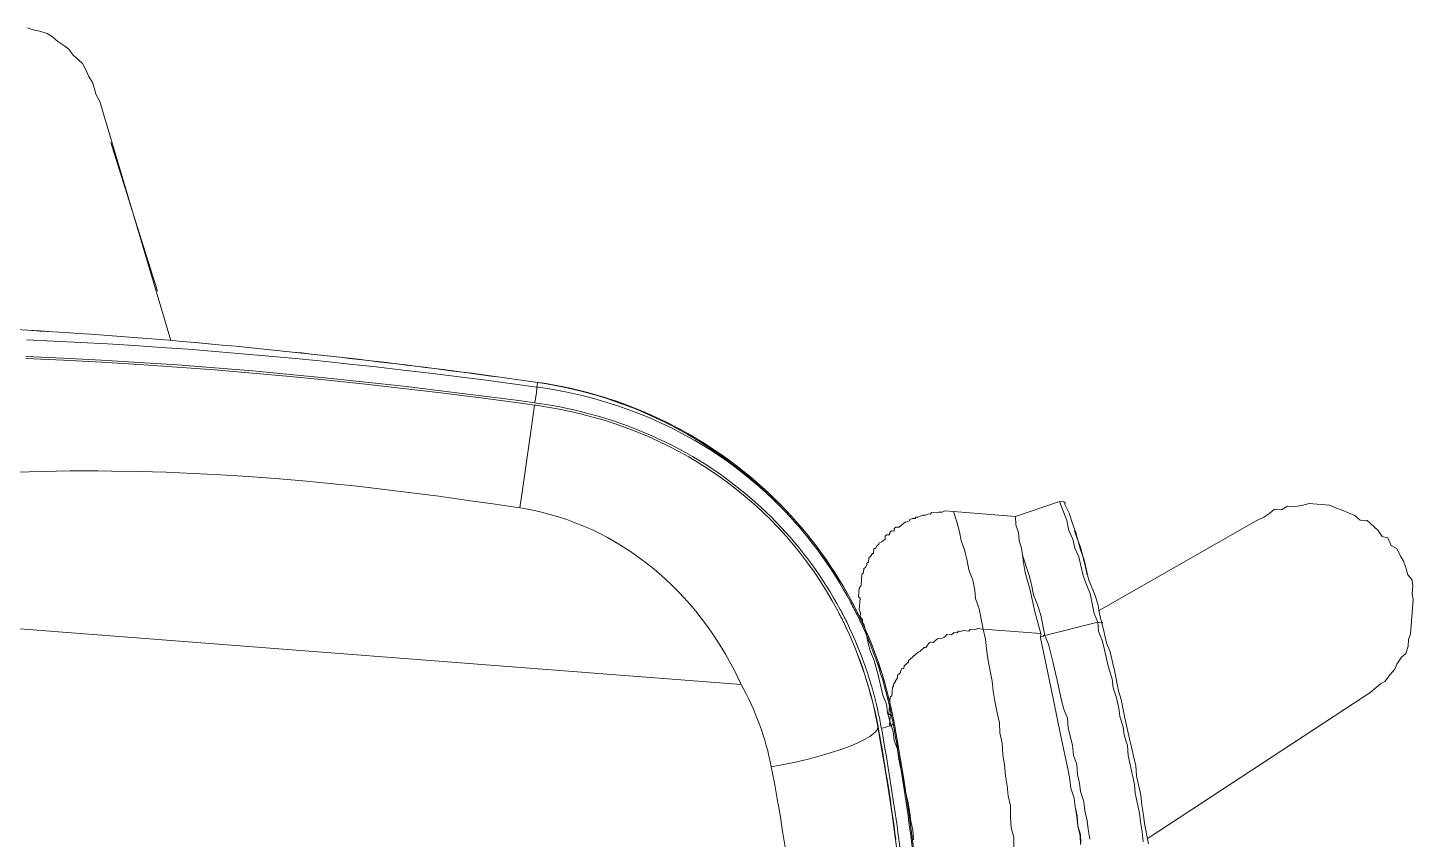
# Model space of a CAD drawing. Header units: metres. Extents: x 2999 to 3109, y 1752 to 1796.
# Drawn here: x 3012.4657 to 3012.7907, y 1761.1019 to 1761.2922 of the extents above; entities that cross this region are included whole.
import ezdxf

# ---------------------------------------------------------------- set-up
doc = ezdxf.new("R2010")
doc.units = ezdxf.units.M
doc.layers.add('PAREDES', color=7, linetype='Continuous')

msp = doc.modelspace()

# ---------------------------------------------------------------- linework, layer by layer
at = {"layer": 'PAREDES', "color": 253, "lineweight": 0}
for p, q in [((3012.466990034489, 1761.291694325914), (3012.465677008592, 1761.292163668672)), ((3012.468556339762, 1761.291328090294), (3012.466990034489, 1761.291694325914)), ((3012.470235165194, 1761.290830508475), (3012.468556339762, 1761.291328090294)), ((3012.47151995203, 1761.289995366184), (3012.470235165194, 1761.290830508475)), ((3012.472785912825, 1761.288916357536), (3012.47151995203, 1761.289995366184)), ((3012.474417673155, 1761.287809109828), (3012.472785912825, 1761.288916357536)), ((3012.475346073477, 1761.287124139775), (3012.474417673155, 1761.287809109828)), ((3012.476339928855, 1761.285698157634), (3012.475346073477, 1761.287124139775)), ((3012.47760588965, 1761.284619148986), (3012.476339928855, 1761.285698157634)), ((3012.478524876953, 1761.283812245756), (3012.47760588965, 1761.284619148986)), ((3012.479377973113, 1761.282151810279), (3012.478524876953, 1761.283812245756)), ((3012.480006028957, 1761.280754067199), (3012.479377973113, 1761.282151810279)), ((3012.480877951157, 1761.279337498078), (3012.480006028957, 1761.280754067199)), ((3012.481477767941, 1761.277573955464), (3012.480877951157, 1761.279337498078)), ((3012.481646330134, 1761.276579664), (3012.481477767941, 1761.277573955464)), ((3012.482621359472, 1761.274909815503), (3012.481646330134, 1761.276579664)), ((3012.499270129322, 1761.218863083013), (3012.482621359472, 1761.274909815503)), ((3012.49611592884, 1761.230446473685), (3012.485188752712, 1761.265266809248)), ((3012.585099821179, 1761.207951645797), (3012.585151066799, 1761.207944613639)), ((3012.585151066799, 1761.207944613639), (3012.585513636, 1761.207894111876)), ((3012.585335226232, 1761.209044951286), (3012.585279523316, 1761.208990974095)), ((3012.585333381834, 1761.209046930142), (3012.585335233839, 1761.209044950699)), ((3012.585333381834, 1761.209046930142), (3012.585472018971, 1761.209027091161)), ((3012.585335226232, 1761.209044951286), (3012.585473869802, 1761.209025096505)), ((3012.584553988958, 1761.2037352051), (3012.584954809629, 1761.203679837403)), ((3012.58462644635, 1761.204237166272), (3012.584677512935, 1761.204230193846)), ((3012.584677506502, 1761.204230209647), (3012.585029481112, 1761.204181535827)), ((3012.707698486942, 1761.181117185105), (3012.697370510635, 1761.177621391542)), ((3012.708617038158, 1761.17871573754), (3012.707698486942, 1761.181117185105)), ((3012.708795885545, 1761.181032467922), (3012.707698486942, 1761.181117185105)), ((3012.708777059504, 1761.180788601566), (3012.708795885545, 1761.181032467922)), ((3012.70902092586, 1761.180769775525), (3012.708777059504, 1761.180788601566)), ((3012.708992686799, 1761.180403975991), (3012.70902092586, 1761.180769775525)), ((3012.709939477075, 1761.17836832796), (3012.708992686799, 1761.180403975991)), ((3012.709939477075, 1761.17836832796), (3012.708992686799, 1761.180403975991)), ((3012.709939477075, 1761.17836832796), (3012.708992686799, 1761.180403975991)), ((3012.766293175698, 1761.180641556262), (3012.764539046104, 1761.180163672657)), ((3012.77104856964, 1761.180274448469), (3012.766293175698, 1761.180641556262)), ((3012.77270856903, 1761.179533000294), (3012.77104856964, 1761.180274448469)), ((3012.673170827182, 1761.177159026165), (3012.672532922231, 1761.176840291732)), ((3012.67390242625, 1761.177102548043), (3012.673170827182, 1761.177159026165)), ((3012.673930665311, 1761.177468347577), (3012.67390242625, 1761.177102548043)), ((3012.674540331201, 1761.177421282475), (3012.673930665311, 1761.177468347577)), ((3012.674924956776, 1761.17763690977), (3012.674540331201, 1761.177421282475)), ((3012.675684794905, 1761.177946231182), (3012.674924956776, 1761.17763690977)), ((3012.676294460795, 1761.17789916608), (3012.675684794905, 1761.177946231182)), ((3012.677054298924, 1761.178208487492), (3012.676294460795, 1761.17789916608)), ((3012.677420098458, 1761.178180248432), (3012.677054298924, 1761.178208487492)), ((3012.677692203875, 1761.178527221925), (3012.677420098458, 1761.178180248432)), ((3012.678789602477, 1761.178442504742), (3012.677692203875, 1761.178527221925)), ((3012.679418094408, 1761.178639305996), (3012.678789602477, 1761.178442504742)), ((3012.680149693475, 1761.178582827874), (3012.679418094408, 1761.178639305996)), ((3012.680787598426, 1761.178901562307), (3012.680149693475, 1761.178582827874)), ((3012.682860462452, 1761.178741540961), (3012.680787598426, 1761.178901562307)), ((3012.68365708049, 1761.176349506416), (3012.682860462452, 1761.178741540961)), ((3012.682860462452, 1761.178741540961), (3012.697370510635, 1761.177621391542)), ((3012.697463768665, 1761.175651634653), (3012.697370510635, 1761.177621391542)), ((3012.709441895257, 1761.176689502529), (3012.708617038158, 1761.17871573754)), ((3012.710736095113, 1761.175976293416), (3012.709939477075, 1761.17836832796)), ((3012.710736095113, 1761.175976293416), (3012.709939477075, 1761.17836832796)), ((3012.710736095113, 1761.175976293416), (3012.709939477075, 1761.17836832796)), ((3012.755618225897, 1761.177417868116), (3012.753835857242, 1761.176574184976)), ((3012.757044208038, 1761.178411723494), (3012.755618225897, 1761.177417868116)), ((3012.758094977625, 1761.179311884756), (3012.757044208038, 1761.178411723494)), ((3012.759802042117, 1761.179180102471), (3012.758094977625, 1761.179311884756)), ((3012.761218611237, 1761.180052024671), (3012.759802042117, 1761.179180102471)), ((3012.76292567573, 1761.179920242387), (3012.761218611237, 1761.180052024671)), ((3012.764539046104, 1761.180163672657), (3012.76292567573, 1761.179920242387)), ((3012.774021594927, 1761.179063657537), (3012.77270856903, 1761.179533000294)), ((3012.776994620215, 1761.177852866605), (3012.774021594927, 1761.179063657537)), ((3012.77826058101, 1761.176773857957), (3012.776994620215, 1761.177852866605)), ((3012.667889176274, 1761.173886964658), (3012.667842111172, 1761.173277298768)), ((3012.668283214869, 1761.174224525131), (3012.667889176274, 1761.173886964658)), ((3012.668892880759, 1761.174177460029), (3012.668283214869, 1761.174224525131)), ((3012.668939945861, 1761.174787125919), (3012.668892880759, 1761.174177460029)), ((3012.669333984456, 1761.175124686393), (3012.668939945861, 1761.174787125919)), ((3012.670065583524, 1761.175068208271), (3012.669333984456, 1761.175124686393)), ((3012.670722314515, 1761.175630809059), (3012.670065583524, 1761.175068208271)), ((3012.671510391705, 1761.176305930005), (3012.670722314515, 1761.175630809059)), ((3012.671754258061, 1761.176287103964), (3012.671510391705, 1761.176305930005)), ((3012.672514096191, 1761.176596425376), (3012.671754258061, 1761.176287103964)), ((3012.672532922231, 1761.176840291732), (3012.672514096191, 1761.176596425376)), ((3012.684209832172, 1761.173976297912), (3012.68365708049, 1761.176349506416)), ((3012.684668889737, 1761.171978301963), (3012.684209832172, 1761.173976297912)), ((3012.698063585449, 1761.173888092039), (3012.697463768665, 1761.175651634653)), ((3012.698278776657, 1761.17190892213), (3012.698063585449, 1761.173888092039)), ((3012.70987271376, 1761.174325707046), (3012.709441895257, 1761.176689502529)), ((3012.710819504037, 1761.172290059015), (3012.70987271376, 1761.174325707046)), ((3012.711551539192, 1761.173828125227), (3012.710736095113, 1761.175976293416)), ((3012.711551539192, 1761.173828125227), (3012.710736095113, 1761.175976293416)), ((3012.711551539192, 1761.173828125227), (3012.710736095113, 1761.175976293416)), ((3012.711813795502, 1761.172458621208), (3012.711213978719, 1761.174222163822)), ((3012.712591587499, 1761.169822720307), (3012.711551539192, 1761.173828125227)), ((3012.712591587499, 1761.169822720307), (3012.711551539192, 1761.173828125227)), ((3012.712591587499, 1761.169822720307), (3012.711551539192, 1761.173828125227)), ((3012.716883563014, 1761.155508165121), (3012.753835857242, 1761.176574184976)), ((3012.779845712324, 1761.176651488693), (3012.77826058101, 1761.176773857957)), ((3012.782368220895, 1761.174371538219), (3012.779845712324, 1761.176651488693)), ((3012.783362076273, 1761.172945556079), (3012.782368220895, 1761.174371538219)), ((3012.664952494809, 1761.170801855299), (3012.664530217153, 1761.170098495292)), ((3012.665346533404, 1761.171139415772), (3012.664952494809, 1761.170801855299)), ((3012.665365359445, 1761.171383282128), (3012.665346533404, 1761.171139415772)), ((3012.666003264396, 1761.171702016561), (3012.665365359445, 1761.171383282128)), ((3012.666781928565, 1761.172255204329), (3012.666003264396, 1761.171702016561)), ((3012.666838406687, 1761.172986803397), (3012.666781928565, 1761.172255204329)), ((3012.667110512105, 1761.17333377689), (3012.666838406687, 1761.172986803397)), ((3012.667842111172, 1761.173277298768), (3012.667110512105, 1761.17333377689)), ((3012.685465507775, 1761.169586267418), (3012.684668889737, 1761.171978301963)), ((3012.698756660263, 1761.170154792537), (3012.698278776657, 1761.17190892213)), ((3012.711269148582, 1761.170170129887), (3012.710819504037, 1761.172290059015)), ((3012.712638652601, 1761.170432386197), (3012.711813795502, 1761.172458621208)), ((3012.78468451519, 1761.172598146499), (3012.783362076273, 1761.172945556079)), ((3012.78552819833, 1761.170815777844), (3012.78468451519, 1761.172598146499)), ((3012.786822398186, 1761.17010256873), (3012.78552819833, 1761.170815777844)), ((3012.663010104809, 1761.167885308134), (3012.662934800646, 1761.16690984271)), ((3012.663404143404, 1761.168222868607), (3012.663010104809, 1761.167885308134)), ((3012.66382642106, 1761.168926228614), (3012.663404143404, 1761.168222868607)), ((3012.664070287416, 1761.168907402573), (3012.66382642106, 1761.168926228614)), ((3012.664164417619, 1761.170126734353), (3012.664070287416, 1761.168907402573)), ((3012.664530217153, 1761.170098495292), (3012.664164417619, 1761.170126734353)), ((3012.686018259456, 1761.167213058914), (3012.685465507775, 1761.169586267418)), ((3012.686467904001, 1761.165093129786), (3012.686018259456, 1761.167213058914)), ((3012.699000090533, 1761.168541422162), (3012.698756660263, 1761.170154792537)), ((3012.700593326608, 1761.163757353072), (3012.699000090533, 1761.168541422162)), ((3012.699000090533, 1761.168541422162), (3012.699234107782, 1761.166806118609)), ((3012.712215938859, 1761.168134481856), (3012.711269148582, 1761.170170129887)), ((3012.712674996423, 1761.166136485906), (3012.712215938859, 1761.168134481856)), ((3012.713510138715, 1761.167421272742), (3012.712591587499, 1761.169822720307)), ((3012.713510138715, 1761.167421272742), (3012.712591587499, 1761.169822720307)), ((3012.713678700908, 1761.166426981278), (3012.712638652601, 1761.170432386197)), ((3012.713959783259, 1761.165301343615), (3012.713510138715, 1761.167421272742)), ((3012.713959783259, 1761.165301343615), (3012.713510138715, 1761.167421272742)), ((3012.787666081326, 1761.168320200076), (3012.786822398186, 1761.17010256873)), ((3012.788322376231, 1761.16728825653), (3012.787666081326, 1761.168320200076)), ((3012.788828498898, 1761.16589992647), (3012.788322376231, 1761.16728825653)), ((3012.6613676232, 1761.164086989661), (3012.661160536753, 1761.161404459745)), ((3012.661761661795, 1761.164424550134), (3012.6613676232, 1761.164086989661)), ((3012.661836965958, 1761.165400015558), (3012.661761661795, 1761.164424550134)), ((3012.662221591533, 1761.165615642853), (3012.661836965958, 1761.165400015558)), ((3012.662521936011, 1761.166328415881), (3012.662221591533, 1761.165615642853)), ((3012.662550175072, 1761.166694215415), (3012.662521936011, 1761.166328415881)), ((3012.662934800646, 1761.16690984271), (3012.662550175072, 1761.166694215415)), ((3012.687386455217, 1761.162691682221), (3012.686467904001, 1761.165093129786)), ((3012.699234107782, 1761.166806118609), (3012.699664926286, 1761.164442323125)), ((3012.699664926286, 1761.164442323125), (3012.700723800634, 1761.160680784561)), ((3012.713227748105, 1761.163763277402), (3012.712674996423, 1761.166136485906)), ((3012.71422203957, 1761.163931839596), (3012.713678700908, 1761.166426981278)), ((3012.714512534941, 1761.162928135111), (3012.713959783259, 1761.165301343615)), ((3012.714512534941, 1761.162928135111), (3012.713959783259, 1761.165301343615)), ((3012.789409489641, 1761.1638925175), (3012.788828498898, 1761.16589992647)), ((3012.660747672117, 1761.160823032916), (3012.660587650772, 1761.15875016889)), ((3012.661160536753, 1761.161404459745), (3012.660747672117, 1761.160823032916)), ((3012.68781727372, 1761.160327886738), (3012.687386455217, 1761.162691682221)), ((3012.701164904331, 1761.161628010924), (3012.700593326608, 1761.163757353072)), ((3012.701595722835, 1761.159264215441), (3012.701164904331, 1761.161628010924)), ((3012.714043192183, 1761.161615109214), (3012.713227748105, 1761.163763277402)), ((3012.714868049282, 1761.159588874203), (3012.714043192183, 1761.161615109214)), ((3012.716162249139, 1761.158875665089), (3012.714512534941, 1761.162928135111)), ((3012.716162249139, 1761.158875665089), (3012.714512534941, 1761.162928135111)), ((3012.790309650902, 1761.162841747914), (3012.789409489641, 1761.1638925175)), ((3012.790571907212, 1761.161472243895), (3012.790309650902, 1761.162841747914)), ((3012.790411885866, 1761.159399379869), (3012.790571907212, 1761.161472243895)), ((3012.660587650772, 1761.15875016889), (3012.660934624265, 1761.158478063473)), ((3012.660934624265, 1761.158478063473), (3012.660727537818, 1761.155795533557)), ((3012.688032464929, 1761.158348716829), (3012.68781727372, 1761.160327886738)), ((3012.688829082967, 1761.155956682284), (3012.688032464929, 1761.158348716829)), ((3012.700723800634, 1761.160680784561), (3012.701997866191, 1761.154940076088)), ((3012.70251427405, 1761.156862767876), (3012.701595722835, 1761.159264215441)), ((3012.715851619468, 1761.154851870215), (3012.714868049282, 1761.159588874203)), ((3012.716733826861, 1761.156746322941), (3012.716162249139, 1761.158875665089)), ((3012.716733826861, 1761.156746322941), (3012.716162249139, 1761.158875665089)), ((3012.790062295855, 1761.150104219279), (3012.790683555197, 1761.158151809028)), ((3012.790683555197, 1761.158151809028), (3012.790411885866, 1761.159399379869)), ((3012.385542126603, 1761.157314692402), (3012.633062836101, 1761.138206542279)), ((3012.660727537818, 1761.155795533557), (3012.66103685923, 1761.155035695428)), ((3012.66103685923, 1761.155035695428), (3012.660961555067, 1761.154060230004)), ((3012.689812653152, 1761.151219678296), (3012.688829082967, 1761.155956682284)), ((3012.701997866191, 1761.154940076088), (3012.70334723591, 1761.15017483304)), ((3012.703310892088, 1761.154470733331), (3012.70251427405, 1761.156862767876)), ((3012.704294462274, 1761.149733729343), (3012.703310892088, 1761.154470733331)), ((3012.716676476567, 1761.152825635205), (3012.715851619468, 1761.154851870215)), ((3012.717164645365, 1761.154382527458), (3012.716733826861, 1761.156746322941)), ((3012.717164645365, 1761.154382527458), (3012.716733826861, 1761.156746322941)), ((3012.717745636107, 1761.152375118488), (3012.717164645365, 1761.154382527458)), ((3012.717745636107, 1761.152375118488), (3012.717164645365, 1761.154382527458)), ((3012.660961555067, 1761.154060230004), (3012.661524155856, 1761.153403499012)), ((3012.661524155856, 1761.153403499012), (3012.661467677734, 1761.152671899944)), ((3012.661467677734, 1761.152671899944), (3012.661814651227, 1761.152399794528)), ((3012.66238622895, 1761.15027045238), (3012.661814651227, 1761.152399794528)), ((3012.686736084641, 1761.151089204271), (3012.686463979224, 1761.150742230777)), ((3012.687833483243, 1761.151004487088), (3012.686736084641, 1761.151089204271)), ((3012.688471388194, 1761.15132322152), (3012.687833483243, 1761.151004487088)), ((3012.689812653152, 1761.151219678296), (3012.688471388194, 1761.15132322152)), ((3012.689812653152, 1761.151219678296), (3012.70334723591, 1761.15017483304)), ((3012.690365404834, 1761.148846469792), (3012.689812653152, 1761.151219678296)), ((3012.716676476567, 1761.152825635205), (3012.704294462274, 1761.149733729343)), ((3012.717773875168, 1761.152740918022), (3012.716676476567, 1761.152825635205)), ((3012.716882254755, 1761.150724532118), (3012.716676476567, 1761.152825635205)), ((3012.717745636107, 1761.152375118488), (3012.717773875168, 1761.152740918022)), ((3012.718204693672, 1761.150377122538), (3012.717745636107, 1761.152375118488)), ((3012.662817047454, 1761.147906656896), (3012.66238622895, 1761.15027045238)), ((3012.663398038196, 1761.145899247926), (3012.662817047454, 1761.147906656896)), ((3012.677046013285, 1761.14791214514), (3012.676623735629, 1761.147208785133)), ((3012.677430638859, 1761.148127772435), (3012.677046013285, 1761.14791214514)), ((3012.678040304749, 1761.148080707333), (3012.677430638859, 1761.148127772435)), ((3012.678434343344, 1761.148418267806), (3012.678040304749, 1761.148080707333)), ((3012.678828381939, 1761.148755828279), (3012.678434343344, 1761.148418267806)), ((3012.679213007514, 1761.148971455574), (3012.678828381939, 1761.148755828279)), ((3012.679822673404, 1761.148924390473), (3012.679213007514, 1761.148971455574)), ((3012.680582511533, 1761.149233711885), (3012.679822673404, 1761.148924390473)), ((3012.680976550128, 1761.149571272358), (3012.680582511533, 1761.149233711885)), ((3012.681248655545, 1761.149918245851), (3012.680976550128, 1761.149571272358)), ((3012.682346054147, 1761.149833528668), (3012.681248655545, 1761.149918245851)), ((3012.683002785139, 1761.150396129456), (3012.682346054147, 1761.149833528668)), ((3012.683734384207, 1761.150339651334), (3012.683002785139, 1761.150396129456)), ((3012.684006489624, 1761.150686624828), (3012.683734384207, 1761.150339651334)), ((3012.684372289158, 1761.150658385767), (3012.684006489624, 1761.150686624828)), ((3012.685122714266, 1761.150845774001), (3012.684372289158, 1761.150658385767)), ((3012.686463979224, 1761.150742230777), (3012.685122714266, 1761.150845774001)), ((3012.690552356982, 1761.146501500349), (3012.690365404834, 1761.148846469792)), ((3012.703271931748, 1761.149199367616), (3012.70334723591, 1761.15017483304)), ((3012.703290757789, 1761.149443233972), (3012.703271931748, 1761.149199367616)), ((3012.703271931748, 1761.149199367616), (3012.705688716663, 1761.137605430513)), ((3012.703900423679, 1761.14939616887), (3012.703290757789, 1761.149443233972)), ((3012.70392866274, 1761.149761968404), (3012.703900423679, 1761.14939616887)), ((3012.704294462274, 1761.149733729343), (3012.70392866274, 1761.149761968404)), ((3012.705119319372, 1761.147707494333), (3012.704294462274, 1761.149733729343)), ((3012.706149954659, 1761.143580156235), (3012.705119319372, 1761.147707494333)), ((3012.717800805971, 1761.148323084553), (3012.716882254755, 1761.150724532118)), ((3012.718259863535, 1761.146325088603), (3012.717800805971, 1761.148323084553)), ((3012.718757445354, 1761.148003914034), (3012.718204693672, 1761.150377122538)), ((3012.719572889433, 1761.145855745845), (3012.718757445354, 1761.148003914034)), ((3012.789470583833, 1761.147206062069), (3012.789592953098, 1761.148791193382)), ((3012.789592953098, 1761.148791193382), (3012.790062295855, 1761.150104219279)), ((3012.664222895295, 1761.143873012915), (3012.663398038196, 1761.145899247926)), ((3012.674550435516, 1761.145774262144), (3012.67271158874, 1761.144198979937)), ((3012.674935061091, 1761.145989889439), (3012.674550435516, 1761.145774262144)), ((3012.675985830678, 1761.1468900507), (3012.674935061091, 1761.145989889439)), ((3012.676351630212, 1761.146861811639), (3012.675985830678, 1761.1468900507)), ((3012.676623735629, 1761.147208785133), (3012.676351630212, 1761.146861811639)), ((3012.690954936425, 1761.143771905332), (3012.690552356982, 1761.146501500349)), ((3012.718812615217, 1761.143951880099), (3012.718259863535, 1761.146325088603)), ((3012.720125641114, 1761.143482537341), (3012.719572889433, 1761.145855745845)), ((3012.78681498472, 1761.142995315047), (3012.787922232428, 1761.144627075376)), ((3012.787922232428, 1761.144627075376), (3012.788973002015, 1761.145527236637)), ((3012.788973002015, 1761.145527236637), (3012.789470583833, 1761.147206062069)), ((3012.6647007789, 1761.142118883322), (3012.664222895295, 1761.143873012915)), ((3012.665281769643, 1761.140111474351), (3012.6647007789, 1761.142118883322)), ((3012.670403399205, 1761.141310671832), (3012.670384573165, 1761.141066805476)), ((3012.670825676862, 1761.142014031839), (3012.670403399205, 1761.141310671832)), ((3012.671191476396, 1761.141985792778), (3012.670825676862, 1761.142014031839)), ((3012.671238541497, 1761.142595458668), (3012.671191476396, 1761.141985792778)), ((3012.672289311084, 1761.14349561993), (3012.671238541497, 1761.142595458668)), ((3012.672317550145, 1761.143861419464), (3012.672289311084, 1761.14349561993)), ((3012.67271158874, 1761.144198979937), (3012.672317550145, 1761.143861419464)), ((3012.69193850661, 1761.139034901344), (3012.690954936425, 1761.143771905332)), ((3012.706702706341, 1761.141206947731), (3012.706149954659, 1761.143580156235)), ((3012.707161763906, 1761.139208951781), (3012.706702706341, 1761.141206947731)), ((3012.719271672782, 1761.141953884149), (3012.718812615217, 1761.143951880099)), ((3012.72006829082, 1761.139561849605), (3012.719271672782, 1761.141953884149)), ((3012.720584698679, 1761.141484541392), (3012.720125641114, 1761.143482537341)), ((3012.721568268864, 1761.136747537404), (3012.720584698679, 1761.141484541392)), ((3012.785276046335, 1761.140538261532), (3012.786355054982, 1761.141804222328)), ((3012.786355054982, 1761.141804222328), (3012.78681498472, 1761.142995315047)), ((3012.665834521325, 1761.137738265848), (3012.665281769643, 1761.140111474351)), ((3012.66883622176, 1761.138487818784), (3012.668789156658, 1761.137878152894)), ((3012.669230260355, 1761.138825379257), (3012.66883622176, 1761.138487818784)), ((3012.669249086395, 1761.139069245613), (3012.669230260355, 1761.138825379257)), ((3012.669671364051, 1761.13977260562), (3012.669249086395, 1761.139069245613)), ((3012.669718429153, 1761.14038227151), (3012.669671364051, 1761.13977260562)), ((3012.670112467748, 1761.140719831983), (3012.669718429153, 1761.14038227151)), ((3012.670384573165, 1761.141066805476), (3012.670112467748, 1761.140719831983)), ((3012.692125458758, 1761.136689931901), (3012.69193850661, 1761.139034901344)), ((3012.708145334092, 1761.134471947793), (3012.707161763906, 1761.139208951781)), ((3012.720274069008, 1761.137460746518), (3012.72006829082, 1761.139561849605)), ((3012.781973565336, 1761.137481391234), (3012.783024334923, 1761.138381552496)), ((3012.783024334923, 1761.138381552496), (3012.784046865448, 1761.138915914223)), ((3012.784046865448, 1761.138915914223), (3012.785276046335, 1761.140538261532)), ((3012.66629357889, 1761.135740269898), (3012.665834521325, 1761.137738265848)), ((3012.667109022968, 1761.133592101709), (3012.66629357889, 1761.135740269898)), ((3012.667972404321, 1761.135242688079), (3012.66766177465, 1761.131218893205)), ((3012.668366442916, 1761.135580248552), (3012.667972404321, 1761.135242688079)), ((3012.668517051241, 1761.1375311794), (3012.668366442916, 1761.135580248552)), ((3012.668789156658, 1761.137878152894), (3012.668517051241, 1761.1375311794)), ((3012.692556277262, 1761.134326136417), (3012.692125458758, 1761.136689931901)), ((3012.705688716663, 1761.137605430513), (3012.707899287304, 1761.126518052162)), ((3012.721070687046, 1761.135068711973), (3012.720274069008, 1761.137460746518)), ((3012.721623438728, 1761.132695503469), (3012.721070687046, 1761.135068711973)), ((3012.722149259607, 1761.134740128434), (3012.721568268864, 1761.136747537404)), ((3012.723132829793, 1761.130003124446), (3012.722149259607, 1761.134740128434)), ((3012.77937488043, 1761.135596787615), (3012.728471650118, 1761.102237831512)), ((3012.77937488043, 1761.135596787615), (3012.780528757154, 1761.1362436695)), ((3012.780528757154, 1761.1362436695), (3012.781973565336, 1761.137481391234)), ((3012.667324214177, 1761.1316129318), (3012.667109022968, 1761.133592101709)), ((3012.667905204919, 1761.12960552283), (3012.667324214177, 1761.1316129318)), ((3012.693080789883, 1761.131587128379), (3012.692556277262, 1761.134326136417)), ((3012.693633541564, 1761.129213919875), (3012.693080789883, 1761.131587128379)), ((3012.708726324834, 1761.132464538824), (3012.708145334092, 1761.134471947793)), ((3012.709541768912, 1761.130316370635), (3012.708726324834, 1761.132464538824)), ((3012.721838629936, 1761.13071633356), (3012.721623438728, 1761.132695503469)), ((3012.665146192212, 1761.128345635693), (3012.665099881495, 1761.128287933871)), ((3012.665833844238, 1761.128466770112), (3012.665921850224, 1761.127992089238)), ((3012.66766177465, 1761.131218893205), (3012.668027574184, 1761.131190654144)), ((3012.668027574184, 1761.131190654144), (3012.667848726798, 1761.128873923762)), ((3012.667848726798, 1761.128873923762), (3012.668064354093, 1761.128489298188)), ((3012.668701822957, 1761.127213488286), (3012.667905204919, 1761.12960552283)), ((3012.668582421478, 1761.129544507057), (3012.668673438284, 1761.129055896738)), ((3012.668891409012, 1761.129329232255), (3012.668673438284, 1761.129055896738)), ((3012.668673438284, 1761.129055896738), (3012.668986181168, 1761.127338419903)), ((3012.66888953735, 1761.12934919533), (3012.668891409012, 1761.129329232255)), ((3012.66888953735, 1761.12934919533), (3012.668975762449, 1761.128879794057)), ((3012.668891409012, 1761.129329232255), (3012.668977607208, 1761.128859878971)), ((3012.693698560534, 1761.126878363453), (3012.693633541564, 1761.129213919875)), ((3012.70972872106, 1761.127971401192), (3012.709541768912, 1761.130316370635)), ((3012.722635247974, 1761.128324299015), (3012.721838629936, 1761.13071633356)), ((3012.722850439183, 1761.126345129106), (3012.722635247974, 1761.128324299015)), ((3012.723582474337, 1761.127883195319), (3012.723132829793, 1761.130003124446)), ((3012.665921852572, 1761.127992119665), (3012.666230046128, 1761.126290053095)), ((3012.668907601146, 1761.125112385199), (3012.668701822957, 1761.127213488286)), ((3012.669732458245, 1761.123086150188), (3012.668907601146, 1761.125112385199)), ((3012.694251312216, 1761.124505154949), (3012.693698560534, 1761.126878363453)), ((3012.707899287304, 1761.126518052162), (3012.709697865482, 1761.118038335652)), ((3012.710768769368, 1761.123965996272), (3012.70972872106, 1761.127971401192)), ((3012.723647057221, 1761.123953094562), (3012.722850439183, 1761.126345129106)), ((3012.724135226019, 1761.125509986815), (3012.723582474337, 1761.127883195319)), ((3012.724594283584, 1761.123511990865), (3012.724135226019, 1761.125509986815)), ((3012.669947649453, 1761.121106980279), (3012.669732458245, 1761.123086150188)), ((3012.694410025303, 1761.121794385971), (3012.694251312216, 1761.124505154949)), ((3012.694840843806, 1761.119430590488), (3012.694410025303, 1761.121794385971)), ((3012.710955721516, 1761.121621026829), (3012.710768769368, 1761.123965996272)), ((3012.723834009369, 1761.121608125119), (3012.723647057221, 1761.123953094562)), ((3012.725147035266, 1761.121138782361), (3012.724594283584, 1761.123511990865)), ((3012.670378467957, 1761.118743184795), (3012.669947649453, 1761.121106980279)), ((3012.67095004568, 1761.116613842647), (3012.670378467957, 1761.118743184795)), ((3012.695008969913, 1761.116841754689), (3012.694840843806, 1761.119430590488)), ((3012.711771165594, 1761.119472858641), (3012.710955721516, 1761.121621026829)), ((3012.711958117742, 1761.117127889197), (3012.711771165594, 1761.119472858641)), ((3012.724283653913, 1761.119488195991), (3012.723834009369, 1761.121608125119)), ((3012.725267224098, 1761.114751192003), (3012.724283653913, 1761.119488195991)), ((3012.72560609283, 1761.119140786411), (3012.725147035266, 1761.121138782361)), ((3012.725793044978, 1761.116795816968), (3012.72560609283, 1761.119140786411)), ((3012.671165236888, 1761.114634672738), (3012.67095004568, 1761.116613842647)), ((3012.695439788417, 1761.114477959205), (3012.695008969913, 1761.116841754689)), ((3012.710147510026, 1761.115918406524), (3012.709697865482, 1761.118038335652)), ((3012.710147510026, 1761.115918406524), (3012.709697865482, 1761.118038335652)), ((3012.710362701235, 1761.113939236615), (3012.710147510026, 1761.115918406524)), ((3012.710362701235, 1761.113939236615), (3012.710147510026, 1761.115918406524)), ((3012.712417175307, 1761.115129893248), (3012.711958117742, 1761.117127889197)), ((3012.72634579666, 1761.114422608464), (3012.725793044978, 1761.116795816968)), ((3012.672195872176, 1761.11050733464), (3012.671165236888, 1761.114634672738)), ((3012.695626740565, 1761.112132989762), (3012.695439788417, 1761.114477959205)), ((3012.696179492247, 1761.109759781258), (3012.695626740565, 1761.112132989762)), ((3012.711159319273, 1761.11154720207), (3012.710362701235, 1761.113939236615)), ((3012.711159319273, 1761.11154720207), (3012.710362701235, 1761.113939236615)), ((3012.712632366516, 1761.113150723339), (3012.712417175307, 1761.115129893248)), ((3012.713428984553, 1761.110758688794), (3012.712632366516, 1761.113150723339)), ((3012.725482415307, 1761.112772022094), (3012.725267224098, 1761.114751192003)), ((3012.726465985493, 1761.108035018106), (3012.725482415307, 1761.112772022094)), ((3012.726795441204, 1761.112302679337), (3012.72634579666, 1761.114422608464)), ((3012.726982393352, 1761.109957709894), (3012.726795441204, 1761.112302679337)), ((3012.672626690679, 1761.108143539157), (3012.672195872176, 1761.11050733464)), ((3012.696216272155, 1761.107058425301), (3012.696179492247, 1761.109759781258)), ((3012.711374510482, 1761.109568032161), (3012.711159319273, 1761.11154720207)), ((3012.711374510482, 1761.109568032161), (3012.711159319273, 1761.11154720207)), ((3012.711824155026, 1761.107448103034), (3012.711374510482, 1761.109568032161)), ((3012.711805328985, 1761.107204236678), (3012.711374510482, 1761.109568032161)), ((3012.713634762742, 1761.108657585707), (3012.713428984553, 1761.110758688794)), ((3012.727413211856, 1761.10759391441), (3012.726982393352, 1761.109957709894)), ((3012.672841881888, 1761.106164369248), (3012.672626690679, 1761.108143539157)), ((3012.673300939452, 1761.104166373298), (3012.672841881888, 1761.106164369248)), ((3012.696403224303, 1761.104713455858), (3012.696216272155, 1761.107058425301)), ((3012.712011107174, 1761.105103133591), (3012.711805328985, 1761.107204236678)), ((3012.712011107174, 1761.105103133591), (3012.711824155026, 1761.107448103034)), ((3012.714187514423, 1761.106284377203), (3012.713634762742, 1761.108657585707)), ((3012.714402705632, 1761.104305207294), (3012.714187514423, 1761.106284377203)), ((3012.726681176701, 1761.106055848197), (3012.726465985493, 1761.108035018106)), ((3012.727111995205, 1761.103692052714), (3012.726681176701, 1761.106055848197)), ((3012.727628403065, 1761.105614744501), (3012.727413211856, 1761.10759391441)), ((3012.72861197325, 1761.100877740513), (3012.727628403065, 1761.105614744501)), ((3012.6734878916, 1761.101821403855), (3012.673300939452, 1761.104166373298)), ((3012.696955975985, 1761.102340247354), (3012.696403224303, 1761.104713455858)), ((3012.697020994955, 1761.100004690932), (3012.696955975985, 1761.102340247354)), ((3012.712592097917, 1761.103095724621), (3012.712011107174, 1761.105103133591)), ((3012.712563858855, 1761.102729925087), (3012.712011107174, 1761.105103133591)), ((3012.712657116886, 1761.100760168198), (3012.712563858855, 1761.102729925087)), ((3012.712685355947, 1761.101125967732), (3012.712592097917, 1761.103095724621)), ((3012.714833524136, 1761.10194141181), (3012.714402705632, 1761.104305207294)), ((3012.727298947353, 1761.101347083271), (3012.727111995205, 1761.103692052714))]:
    msp.add_line(p, q, dxfattribs=at)
for points in [[(3012.46570433985, 1761.221270809928), (3012.457023718103, 1761.221734488213), (3012.44834555142, 1761.222129063386), (3012.439668202548, 1761.222452259124), (3012.430993484175, 1761.222701685813), (3012.422324151374, 1761.222875018826), (3012.416549234385, 1761.222947140652), (3012.410779688616, 1761.222983771227), (3012.40501656888, 1761.222984201662), (3012.399254154661, 1761.222947679864), (3012.396395855126, 1761.222915560439)], [(3012.465442991289, 1761.219013210231), (3012.471735445681, 1761.218735470442), (3012.478063527744, 1761.218418480395), (3012.484389571961, 1761.218064474426), (3012.490713168455, 1761.217674142246), (3012.497033946762, 1761.217248216435), (3012.503351563431, 1761.21678739688), (3012.509665698763, 1761.216292396937), (3012.515976053297, 1761.215763959009), (3012.522282330706, 1761.215202779345), (3012.528584299038, 1761.214609595134), (3012.534882197505, 1761.213985076589), (3012.541176118892, 1761.213329905221), (3012.547465902781, 1761.212644828005), (3012.553750972742, 1761.211930654635), (3012.560030095824, 1761.211188214882), (3012.566303244165, 1761.210418337308), (3012.572571592929, 1761.209621772909), (3012.578836776025, 1761.208799267874), (3012.585099571335, 1761.207951680388)], [(3012.465245309098, 1761.214610732138), (3012.474116390705, 1761.214221848065), (3012.48298463622, 1761.213759142532), (3012.491849604753, 1761.213224394224), (3012.500710640358, 1761.212619321905), (3012.509566984793, 1761.211945744064), (3012.518417857944, 1761.211205480874), (3012.52726257425, 1761.210400406427), (3012.536100625899, 1761.209532442309), (3012.544931786408, 1761.208603610817), (3012.553754868849, 1761.207616130828), (3012.562562529111, 1761.206573048527), (3012.571358866368, 1761.205476465489), (3012.580155019168, 1761.20432803168), (3012.584553988958, 1761.2037352051)], [(3012.465261603772, 1761.21510888728), (3012.474104168235, 1761.214721561914), (3012.482981586167, 1761.214258913484), (3012.491855518596, 1761.21372410064), (3012.500724866242, 1761.213118952892), (3012.509588640451, 1761.212445321819), (3012.518445919556, 1761.211705099739), (3012.527295875093, 1761.210900217686), (3012.536138523379, 1761.210032572088), (3012.544974097407, 1761.209104165078), (3012.553801586653, 1761.208117171303), (3012.562618271787, 1761.207074080975), (3012.571425294789, 1761.20597734639), (3012.580226919938, 1761.204829423665), (3012.58462644635, 1761.204237166272)], [(3012.584677505328, 1761.204230194433), (3012.585009906355, 1761.206667180452), (3012.585128634196, 1761.207687234601), (3012.585151066799, 1761.207944613639)], [(3012.585279523316, 1761.208990974095), (3012.585265236159, 1761.208846046962), (3012.585151066799, 1761.207944613639)], [(3012.66888953735, 1761.12934919533), (3012.668527044535, 1761.131215196099), (3012.668128176328, 1761.133073690134), (3012.667693494966, 1761.134922246621), (3012.667222842772, 1761.136761994917), (3012.666716825328, 1761.138590669204), (3012.666175295418, 1761.140409137867), (3012.665598828306, 1761.142215535329), (3012.66498735743, 1761.144010387061), (3012.664341421867, 1761.145792151663), (3012.663661007631, 1761.14756104447), (3012.662946564976, 1761.149315959448), (3012.662198216729, 1761.151056703469), (3012.661416303236, 1761.152782530972), (3012.660601119257, 1761.15449289887), (3012.659752792263, 1761.15618747594), (3012.658871846279, 1761.157865318796), (3012.657958252051, 1761.159526445001), (3012.657012724279, 1761.161169605675), (3012.656035016134, 1761.162795171862), (3012.655026075102, 1761.164401540026), (3012.653985478898, 1761.165989385531), (3012.652914416015, 1761.167556856677), (3012.651812164656, 1761.169104912116), (3012.650680259642, 1761.170631428549), (3012.649517691351, 1761.172137601103), (3012.648326282428, 1761.173621070003), (3012.647104724912, 1761.175083328881), (3012.645855188951, 1761.176521761574), (3012.644576075237, 1761.177938052549), (3012.643269860477, 1761.179329393635), (3012.64193461425, 1761.180697739723), (3012.640573192364, 1761.18204003912), (3012.639183340278, 1761.183358409474), (3012.637768255483, 1761.184649665589), (3012.636325342928, 1761.185916073828), (3012.634858189779, 1761.187154342396), (3012.633363956396, 1761.188366741234), (3012.631846521346, 1761.189549986657), (3012.630302754763, 1761.190706355708), (3012.628736857042, 1761.191832570466), (3012.627145511061, 1761.192930861214), (3012.625533153633, 1761.193998038906), (3012.623896279204, 1761.195036271853), (3012.622239530582, 1761.196042462235), (3012.620559329616, 1761.197018630926), (3012.618860426835, 1761.197961886047), (3012.617139199569, 1761.198874068261), (3012.615400490854, 1761.199752492802), (3012.613640730037, 1761.200598782063), (3012.611864749696, 1761.201410512253), (3012.610069056362, 1761.202189116158), (3012.608258444634, 1761.202932371869), (3012.606429589511, 1761.203641515522), (3012.604587163378, 1761.204314625416), (3012.602728050644, 1761.204952676658), (3012.600856739453, 1761.205554037241), (3012.598970434813, 1761.206119473876), (3012.597073352259, 1761.206647589855), (3012.595163052521, 1761.207139001996), (3012.593243411239, 1761.20759256939), (3012.5913124607, 1761.2080086735), (3012.589373664106, 1761.208386480728), (3012.587425598457, 1761.20872619275), (3012.58547109566, 1761.209027223655)], [(3012.585472916064, 1761.209025231348), (3012.587341071568, 1761.208738242791), (3012.589202578477, 1761.208416078734), (3012.59105668435, 1761.208058904394), (3012.592902604584, 1761.207666963985), (3012.594739585002, 1761.207240499378), (3012.596566871427, 1761.206779752439), (3012.598383734853, 1761.206284993703), (3012.600189456226, 1761.20575652354), (3012.601983339314, 1761.205194640563), (3012.60376468906, 1761.204599658595), (3012.605532843179, 1761.203971919537), (3012.607287145824, 1761.203311749492), (3012.609026951098, 1761.202619504398), (3012.610751637101, 1761.201895553649), (3012.612460590713, 1761.201140281262), (3012.614153228069, 1761.200354053694), (3012.615828961215, 1761.199537283627), (3012.617487229105, 1761.198690335757), (3012.619127485345, 1761.197813665468), (3012.620749206921, 1761.19690763452), (3012.622351848612, 1761.195972713513), (3012.62393493422, 1761.195009275894), (3012.625497964162, 1761.194017788741), (3012.62704046459, 1761.192998655928), (3012.628561965174, 1761.191952326969), (3012.630062055265, 1761.190879231469), (3012.631540249322, 1761.189779820116), (3012.632996167123, 1761.188654520164), (3012.634429368765, 1761.18750377878), (3012.635839490415, 1761.186328037256), (3012.637226106209, 1761.185127726372), (3012.638588885088, 1761.183903315496), (3012.639927431615, 1761.18265523306), (3012.64124139717, 1761.181383919182), (3012.642530477595, 1761.180089795244), (3012.643794323094, 1761.178773286152), (3012.645032602608, 1761.177434861277), (3012.646245010806, 1761.176074926788), (3012.647431230666, 1761.174693935669), (3012.648590959207, 1761.173292324515), (3012.649723878234, 1761.171870531097), (3012.650829685939, 1761.170429007224), (3012.651908110941, 1761.168968202355), (3012.652958835045, 1761.16748855426), (3012.653981603257, 1761.16599052644), (3012.654976114944, 1761.164474585915), (3012.655942111591, 1761.162941150545), (3012.656879310124, 1761.161390716605), (3012.657787454378, 1761.159823732379), (3012.65866627297, 1761.158240647329), (3012.659515513257, 1761.156641955379), (3012.660334933109, 1761.155028088428), (3012.661124281056, 1761.153399555613), (3012.661883331357, 1761.151756802873), (3012.662611830193, 1761.150100308919), (3012.663309540134, 1761.148430566501), (3012.663976251825, 1761.146748035597), (3012.664611744223, 1761.145053222995), (3012.665215777547, 1761.143346591021), (3012.665788175221, 1761.141628627726), (3012.66632870216, 1761.13989985629), (3012.666837152536, 1761.138160782326), (3012.667313320518, 1761.136411911452), (3012.667757019011, 1761.134653793746), (3012.668168058574, 1761.132886948865), (3012.668546250939, 1761.131111911674), (3012.668891409012, 1761.129329232255)], [(3012.585513651213, 1761.207894110702), (3012.587634324788, 1761.207573165996), (3012.589752181895, 1761.207208700092), (3012.591866112472, 1761.20680050791), (3012.593974557103, 1761.206348510883), (3012.596075904304, 1761.205852649768), (3012.598168570106, 1761.205312924412), (3012.600250968807, 1761.204729411317), (3012.602321522311, 1761.204102186398), (3012.604378607496, 1761.203431436172), (3012.606420640448, 1761.202717359435), (3012.608446051907, 1761.201960245673), (3012.610453283742, 1761.201160429426), (3012.612440820554, 1761.200318303152), (3012.61440712882, 1761.199434321921), (3012.616350744094, 1761.1985090426), (3012.618270203101, 1761.19754303727), (3012.620164067177, 1761.196536998541), (3012.622030978421, 1761.195491674006), (3012.623869590064, 1761.194407856311), (3012.625678593981, 1761.193286442243), (3012.627456793241, 1761.192128381225), (3012.629202996784, 1761.190934698742), (3012.630916123564, 1761.189706457702), (3012.632595159264, 1761.188444792379), (3012.634239198407, 1761.187150859252), (3012.63584741393, 1761.185825839356), (3012.637419105175, 1761.184470965184), (3012.638953632338, 1761.183087464529), (3012.640450521784, 1761.181676537053), (3012.641909375947, 1761.180239376547), (3012.643329917791, 1761.178777152191)], [(3012.584553988958, 1761.2037352051), (3012.583775451455, 1761.19810646969), (3012.581679394031, 1761.18330074979), (3012.581150680808, 1761.179602831342)], [(3012.584954809629, 1761.203679837403), (3012.587648779505, 1761.203266458498), (3012.590330297703, 1761.202782678627), (3012.592997276482, 1761.202228613048), (3012.595647583639, 1761.201604395756), (3012.598279056539, 1761.200910163092), (3012.600889493344, 1761.200146039125), (3012.603476684046, 1761.199312240374), (3012.606038408684, 1761.19840895352), (3012.608572416309, 1761.19743645946), (3012.611076458323, 1761.196395069516), (3012.613548293171, 1761.195285186292), (3012.615985666436, 1761.194107243992), (3012.61838634831, 1761.192861797351), (3012.620748113681, 1761.191549461957), (3012.623068777261, 1761.190170972755), (3012.625346139163, 1761.188727172947), (3012.627578067397, 1761.187218992313), (3012.629762427682, 1761.185647529157), (3012.631897098654, 1761.184014049126), (3012.633980059624, 1761.182319932529), (3012.636009430346, 1761.180566594742), (3012.637983490928, 1761.178755545892), (3012.63990067596, 1761.176888314787), (3012.641759504317, 1761.174966530855), (3012.643558665745, 1761.172991856247), (3012.64529692958, 1761.170965992881), (3012.646973163484, 1761.168890726905), (3012.648586361522, 1761.16676789593), (3012.650135579786, 1761.164599348077), (3012.651619956309, 1761.162387001665), (3012.653038681809, 1761.160132862767), (3012.654391023068, 1761.157838931586), (3012.655676281996, 1761.155507266826)], [(3012.585029482286, 1761.20418155104), (3012.586853077323, 1761.203909985446), (3012.588674701487, 1761.203605852202), (3012.590493789482, 1761.20326896539), (3012.592309296237, 1761.202899267953), (3012.594120167899, 1761.202496688207), (3012.595925348882, 1761.20206123112), (3012.597723797636, 1761.201592885276), (3012.599514474962, 1761.201091669683), (3012.60129630715, 1761.200557651926), (3012.603068253266, 1761.199990927666), (3012.604829259512, 1761.199391624167), (3012.606578273264, 1761.198759883905), (3012.608314260634, 1761.198095893822), (3012.610036200039, 1761.197399901126), (3012.611743076329, 1761.196672137223), (3012.613433904219, 1761.195912923039), (3012.615107682036, 1761.195122565459), (3012.616763453189, 1761.194301459714), (3012.618400261085, 1761.193450001033), (3012.620017185431, 1761.192568658363), (3012.621613293069, 1761.191657932252), (3012.623187721648, 1761.19071834839), (3012.624739598305, 1761.189750494495), (3012.626268096989, 1761.188754969972), (3012.627772458373, 1761.187732445598), (3012.629251923134, 1761.186683592148), (3012.630705797495, 1761.185609136554), (3012.632133419283, 1761.18450981861), (3012.633534219954, 1761.183386401492), (3012.634907632135, 1761.182239663589), (3012.63625319495, 1761.181070375068), (3012.637570495508, 1761.179879332999), (3012.638859164212, 1761.178667300503), (3012.640118925091, 1761.177435064082), (3012.641349545466, 1761.176183376286)], [(3012.581150680808, 1761.179602831342), (3012.574807204461, 1761.180553521118), (3012.568459258991, 1761.18146842333), (3012.56210554046, 1761.18234234348), (3012.555744786036, 1761.183170619535), (3012.549376520283, 1761.18394892658), (3012.543000817898, 1761.184673325737), (3012.536618073727, 1761.185340159496), (3012.53022872747, 1761.185946103566), (3012.523833007963, 1761.186488125411), (3012.517430720196, 1761.186963500679), (3012.511021856303, 1761.187369674223), (3012.504606975388, 1761.187704261381), (3012.498186689187, 1761.187965026465), (3012.491761651815, 1761.188149914165), (3012.485332573836, 1761.188257002548), (3012.482116761244, 1761.188280810052), (3012.478900238662, 1761.18828450179), (3012.475683118473, 1761.188267870135), (3012.472465518495, 1761.188230737649), (3012.469247565137, 1761.188172895621), (3012.466029390003, 1761.188094165549), (3012.462811134937, 1761.187994352836)], [(3012.633062836101, 1761.138206542279), (3012.632200048668, 1761.140027620746), (3012.631292483194, 1761.141828098222), (3012.630339851636, 1761.143607415395), (3012.62934176293, 1761.145364867866), (3012.628297905548, 1761.147099592057), (3012.627207900059, 1761.148810637806), (3012.626071445395, 1761.150496880564), (3012.624888245132, 1761.152157057681), (3012.623658110456, 1761.153789714558), (3012.622380991771, 1761.155393217502), (3012.621056902623, 1761.156965759606), (3012.619686018038, 1761.158505444973), (3012.618268639386, 1761.160010230221), (3012.616805214302, 1761.161477984155), (3012.61529635189, 1761.162906486594), (3012.61374282508, 1761.164293458802), (3012.612145608657, 1761.165636560545), (3012.610505868747, 1761.166933452124), (3012.608824988542, 1761.168181731168), (3012.607104525629, 1761.169379073669), (3012.605346237717, 1761.170523170779), (3012.603552031177, 1761.17161185521), (3012.601724001986, 1761.172643036861), (3012.599864392436, 1761.173614736769), (3012.597975632691, 1761.174525129809), (3012.596060316791, 1761.175372531245), (3012.59412118979, 1761.176155428329), (3012.592161181702, 1761.176872523595), (3012.590183389945, 1761.177522705605), (3012.588191012047, 1761.178105069445), (3012.586187308239, 1761.178619026746), (3012.584175638859, 1761.179064195664), (3012.582159416993, 1761.179440481058), (3012.581150680808, 1761.179602831342)]]:
    msp.add_lwpolyline(points, dxfattribs=at)
for centre, radius, start, end in [((3012.365290565062, 1759.664155198393), 1.560483661234277, 81.89373942143344, 84.51528229353795), ((3012.365291194809, 1759.664163597545), 1.560473651640011, 81.89364398026727, 84.51525491051997), ((3012.571958299824, 1761.110983617168), 0.09843664641517061, 28.34782886420329, 43.52727278633273), ((3012.572404441622, 1761.111252951136), 0.09791562872341897, 26.34999972503776, 28.33308593968221), ((3012.573747979892, 1761.11187244246), 0.0928237282844831, 26.02595795287346, 28.03965594288217), ((3012.572594545312, 1761.110512693324), 0.09515725309394273, 26.45317180061008, 28.43137413824127), ((3012.572798910252, 1761.111435858576), 0.09748060809459452, 10.70586782302883, 26.35657406193825), ((3012.572724786743, 1761.111352412444), 0.09397099410526061, 10.41842075004746, 26.03715552286423), ((3012.572253477805, 1761.111415532601), 0.09436723518557023, 10.29960705364047, 25.87709824607649), ((3012.572718592574, 1761.111348498396), 0.09467603727207143, 10.41692143827578, 26.03377716100261), ((3012.14213927864, 1761.032594307719), 0.5316428760644525, 341.7922246609785, 10.36951289021674), ((3012.143273295478, 1761.032509802461), 0.5344617364983012, 341.7737322680995, 10.38794125036272), ((3012.143277705085, 1761.032509432874), 0.5344556330871637, 341.7757516412744, 10.38591925268292), ((3012.142970459878, 1761.032426125066), 0.5309124808536293, 10.17027417118468, 10.40873884448657), ((3012.143135908218, 1761.032454838832), 0.5307445149791257, 7.523636810097136, 10.17037769415094), ((3012.143124684441, 1761.032450994547), 0.5314555623766429, 7.523353333271037, 10.17003064856782), ((3012.143069270295, 1761.032458347312), 0.534406988900398, 7.570009636544005, 10.22665735718445), ((3012.143466182731, 1761.032495484377), 0.5340082530507858, 344.0054997640871, 7.571670573617256), ((3012.14354183368, 1761.032490178942), 0.5310364411338316, 344.0538123328071, 7.52505494623758)]:
    msp.add_arc(centre, radius, start, end, dxfattribs=at)
at = {"layer": 'PAREDES', "color": 253, "lineweight": 0, "extrusion": (0, 0, -1)}
for centre, major_axis, ratio, start_param, end_param in [((3013.269712119682, 1760.77420377189), (1.03980429717114, -0.3879437031381477), 0.2166838983586814, 3.75175142288208, 3.822144269943237), ((3012.863526922703, 1761.000192338175), (0.6163475768138407, -0.1725266015650772), 0.2285765391868614, 3.948593854904175, 4.047792434692383), ((3012.466070017799, 1761.02900069936), (0.5565284849973972, -0.04249274391597836), 0.3439620009450118, 4.773130416870117, 4.901931762695312), ((3012.571325771841, 1761.110468665802), (-0.003609119048482621, 0.09945498412376484), 0.9951914850687276, 0.1778048276901245, 0.8503928780555725), ((3012.571519490553, 1761.113969145615), (0.0949107660949706, -0.0125580151720507), 0.9607017605933198, 5.404085159301758, 5.674319744110107), ((3012.570673379928, 1761.107304018475), (0.07041548756346695, -0.005415897397644777), 0.9488600739166262, 5.723180770874023, 6.028014183044434), ((3012.640494037823, 1761.123955479274), (0.02459010013817466, 0.004506169142848506), 0.1952623748779297, 0.0355919748544693, 1.622336387634277), ((3012.665917703995, 1761.128569979538), (0.002753813326132911, 0.000506204984762135), 0.2033807584793356, 0.0356520302593708, 1.60666036605835), ((3012.136772566163, 1761.033220850472), (0.5104814511368772, -0.04014827724169754), 0.9547764466877774, 6.024834156036377, 6.521592140197754)]:
    msp.add_ellipse(centre, major_axis=major_axis, ratio=ratio, start_param=start_param, end_param=end_param, dxfattribs=at)

doc.saveas('drawing.dxf')
